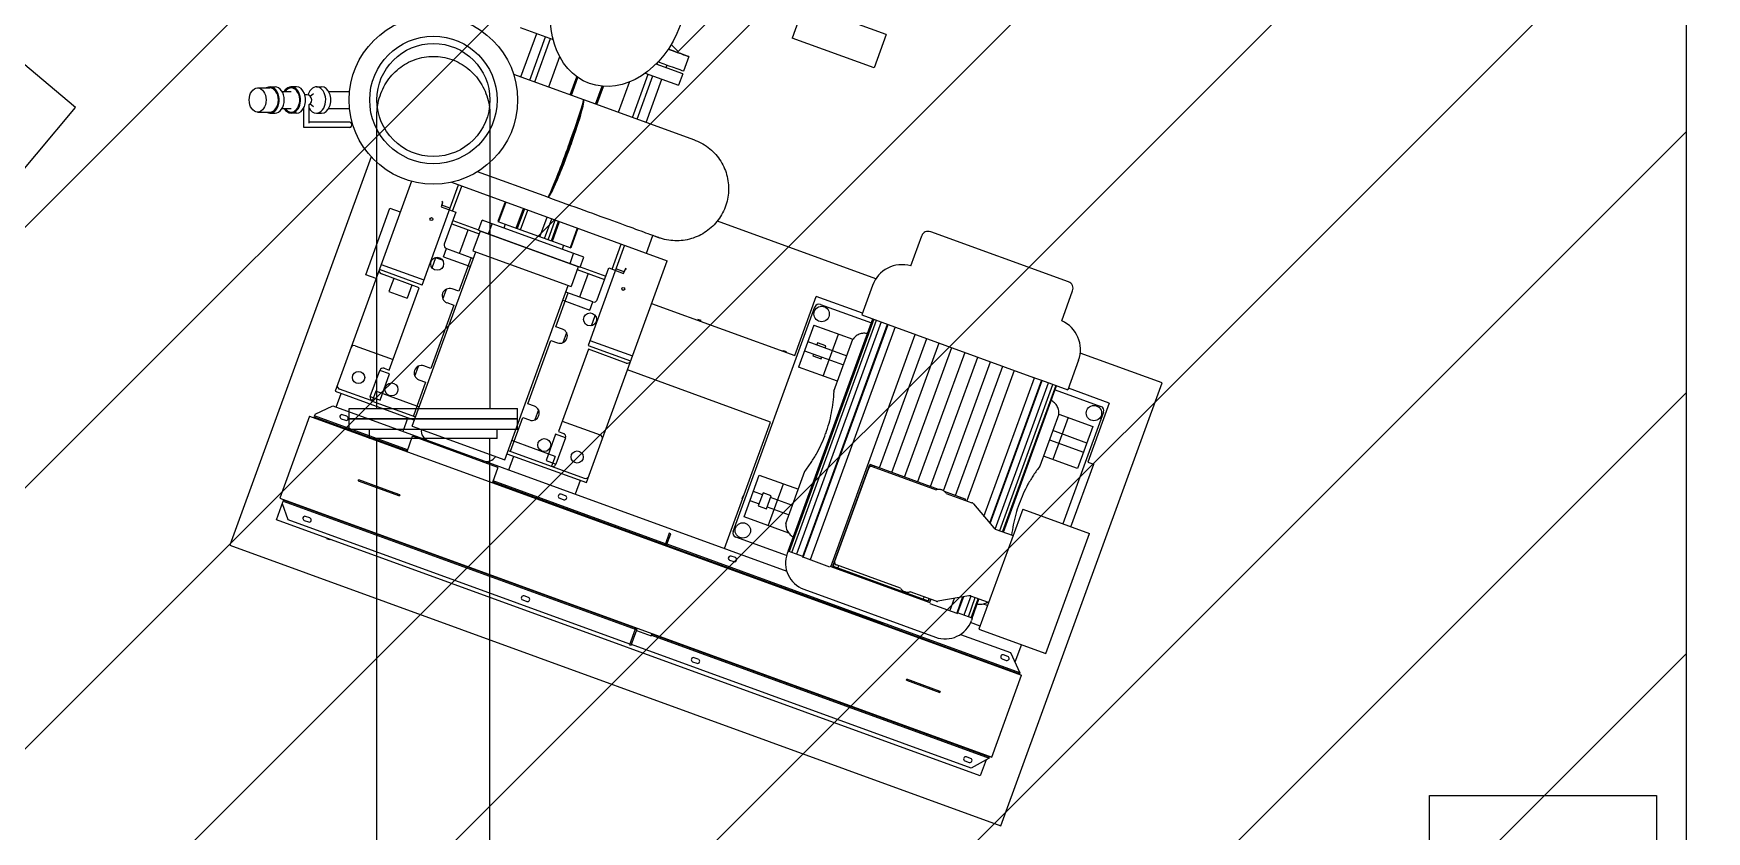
# Model space of a CAD drawing. Header units: metres. Extents: x 0 to 63075, y 0 to 44550.
# Drawn here: x 60035 to 60754, y 36897 to 37241 of the extents above; entities that cross this region are included whole.
import ezdxf

# ---------------------------------------------------------------- set-up
doc = ezdxf.new("R2010")
doc.units = ezdxf.units.M
doc.header["$LTSCALE"] = 75
for name, color, linetype in [('AI-Hatch mob', 7, 'Continuous'), ('GSB', 7, 'Continuous'), ('ML6', 1, 'Continuous'), ('SDM', 7, 'Continuous'), ('SL1', 8, 'Continuous')]:
    doc.layers.add(name, color=color, linetype=linetype)

# ---------------------------------------------------------------- blocks, each defined once
blk = doc.blocks.new('A$C6bae614f')
at = {"layer": 'SL1'}
for p, q in [((414066.4, 22599.1), (412948, 23537.6)), ((415927.4, 22894.9), (415789.5, 22756.9)), ((415791.8, 22759.4), (415927.3, 22894.9)), ((416153.3, 22893.5), (416118.4, 22797.7)), ((416388.2, 22808), (416153.3, 22893.5)), ((415339.3, 22827.9), (415434.3, 22793.3)), ((415341.9, 22686.8), (415387, 22810.6)), ((415367.5, 22677.5), (415412.5, 22801.3)), ((415381.2, 22672.4), (415426.3, 22796.2)), ((415772, 22779.3), (415791.8, 22759.4)), ((416353.3, 22712.2), (416118.4, 22797.7)), ((416388.2, 22808), (416353.3, 22712.2)), ((415421.3, 22657.8), (415452.9, 22744.6)), ((415805.1, 22695.6), (415728.7, 22723.4)), ((415731.8, 22722.3), (415734.4, 22729.4)), ((415757.4, 22713), (415760.2, 22720.7)), ((415791.8, 22759.4), (415789.3, 22756.9)), ((415822.8, 22744.7), (415807.7, 22703.4)), ((415320.8, 22694.4), (415521.1, 22621.5)), ((415320.8, 22694.4), (415521.1, 22621.5)), ((415483, 22635.4), (415501.9, 22687.1)), ((415486.5, 22634.1), (415504.9, 22684.9)), ((415620.9, 22585.2), (415652.5, 22671.9)), ((415661, 22570.6), (415706.1, 22694.4)), ((415674.8, 22565.6), (415719.9, 22689.4)), ((415698.1, 22697.3), (415793.1, 22662.7)), ((415700.4, 22556.3), (415745.4, 22680.1)), ((415805.1, 22695.6), (415793.1, 22662.7)), ((414587.7, 22654.9), (414622.9, 22654.9)), ((414622.9, 22658.1), (414637.6, 22658.1)), ((414657.9, 22644.5), (414684, 22644.5)), ((414698.7, 22658.1), (414684, 22658.1)), ((414738.5, 22630.9), (414747.3, 22639.4)), ((414756.2, 22658.1), (414770.9, 22658.1)), ((414791.3, 22644.5), (414851, 22644.5)), ((415521.1, 22621.5), (415838.6, 22506)), ((415555.8, 22608.9), (415574.3, 22659.7)), ((415559.2, 22607.6), (415578.1, 22659.4)), ((412112.2, 20270.4), (414066.4, 22599.1)), ((414587.7, 22585.8), (414622.9, 22585.8)), ((414622.9, 22582.7), (414637.6, 22582.7)), ((414657.9, 22596.3), (414684, 22596.3)), ((414698.7, 22582.7), (414684, 22582.7)), ((414720, 22541.4), (414720, 22598)), ((414735, 22554.2), (414735, 22607.1)), ((414738.5, 22609.8), (414747.3, 22601.4)), ((414756.2, 22582.7), (414770.9, 22582.7)), ((414791.3, 22596.3), (414851, 22596.3)), ((414929.2, 21736.6), (414929.2, 22576.6)), ((415253, 22576.6), (415253, 21736.6)), ((414735, 22541.4), (414720, 22541.4)), ((414852.2, 22556.4), (414735, 22556.4)), ((414735, 22541.4), (414735, 22543.5)), ((414852.2, 22541.4), (414735, 22541.4)), ((415838.6, 22506), (415838.6, 22506)), ((414913.3, 22457.3), (414508.4, 21344.9)), ((415028.3, 22387.4), (414809.4, 21786.1)), ((415142.7, 22384.7), (415760.6, 22159.7)), ((415419.2, 22341.5), (415217.6, 22414.9)), ((415058.5, 22090.2), (415163, 22377.3)), ((415146.2, 22302), (415172.4, 22373.9)), ((414897.3, 22119.6), (414966.8, 22310.4)), ((414966.8, 22310.4), (414996.4, 22299.6)), ((415117.3, 22325.3), (415113.2, 22314)), ((415113.2, 22314), (415155.6, 22298.6)), ((415115, 22318.7), (415118.4, 22328.1)), ((415138.5, 22310.1), (415115, 22318.7)), ((415118.4, 22328.1), (415115.4, 22329.2)), ((415115.4, 22329.2), (415117.3, 22325.3)), ((415155.6, 22298.6), (415122.4, 22207.4)), ((415296.5, 22328.7), (415276, 22272.3)), ((415298.3, 22328), (415277.8, 22271.7)), ((415328.4, 22253.2), (415348.9, 22309.6)), ((415351.7, 22308.6), (415331.1, 22252.2)), ((415340.6, 22248.8), (415361.2, 22305.2)), ((415396.2, 22228.6), (415416.7, 22284.9)), ((415143.6, 22265.7), (415222.1, 22237.1)), ((415147.1, 22275.1), (415220.4, 22248.4)), ((415166, 22180.9), (415190.6, 22248.6)), ((415224.8, 22244.7), (415204.3, 22188.3)), ((415220.1, 22247.7), (415230.4, 22275.9)), ((415220.1, 22247.7), (415511.4, 22141.7)), ((415505.8, 22142.4), (415224.8, 22244.7)), ((415521.7, 22169.9), (415230.4, 22275.9)), ((415249.2, 22237.2), (415259.4, 22265.4)), ((415276, 22272.3), (415328.4, 22253.2)), ((415296.7, 22264.8), (415292.5, 22253.3)), ((415331.1, 22252.2), (415328.4, 22253.2)), ((415328.4, 22253.2), (415331.1, 22252.2)), ((415331.1, 22252.2), (415429.3, 22216.5)), ((415409.3, 22223.8), (415429.9, 22280.1)), ((415419.8, 22220), (415440.3, 22276.3)), ((415429.3, 22216.5), (415449.8, 22272.9)), ((415432, 22215.5), (415452.5, 22271.9)), ((415503.2, 22253.5), (415482.6, 22197.1)), ((415505, 22252.8), (415484.4, 22196.4)), ((416358.3, 22108.2), (415904.4, 22273.4)), ((416910, 22099.2), (416515.4, 22242.9)), ((415119.9, 22171.1), (415128.4, 22194.6)), ((415128.4, 22194.6), (415205.5, 22166.5)), ((415204.3, 22188.3), (415485.3, 22086)), ((415282.2, 22225.1), (415281.8, 22223.9)), ((415432, 22215.5), (415429.3, 22216.5)), ((415432, 22215.5), (415484.4, 22196.4)), ((415463.7, 22204), (415459.6, 22192.5)), ((415638.5, 22204.2), (415534, 21917.1)), ((415602.9, 22135.7), (415629.1, 22207.6)), ((415701.4, 22181.3), (415719.9, 22232)), ((415736.7, 22225.9), (415719.9, 22232)), ((416458.4, 22145), (416489.7, 22231)), ((414941.6, 22149.2), (415063.8, 22104.8)), ((415030.5, 21685.9), (415212.3, 22185.4)), ((415087.2, 22139.7), (415097.9, 22169.2)), ((415117.3, 22161.4), (415097.6, 22168.5)), ((415103.7, 22169.5), (415102.7, 22166.7)), ((415119.9, 22171.1), (415196.9, 22143.1)), ((415198.9, 22168.9), (415163.7, 22072.2)), ((415449.3, 22164.3), (415448.9, 22163.1)), ((415482.4, 22152.3), (415492.6, 22180.5)), ((415505.8, 22142.4), (415485.3, 22086)), ((415511.4, 22141.7), (415521.7, 22169.9)), ((415511.7, 22142.4), (415585, 22115.7)), ((415529.2, 21524), (415760.6, 22159.7)), ((414926.9, 22108.8), (414897.3, 22119.6)), ((415058.5, 22090.2), (414936.3, 22134.7)), ((415050.4, 22082.5), (414942.3, 22121.9)), ((414977.5, 22109), (414963.9, 22071.5)), ((415503.1, 22134.8), (415581.5, 22106.3)), ((415534.6, 22123.4), (415509.9, 22055.7)), ((415560.3, 22048), (415593.5, 22139.2)), ((415593.5, 22139.2), (415636, 22123.7)), ((415637.6, 22128.4), (415614, 22137)), ((415636, 22123.7), (415640.1, 22135)), ((415641, 22137.8), (415637.6, 22128.4)), ((415640.1, 22135), (415644, 22136.8)), ((415644, 22136.8), (415641, 22137.8)), ((414963.9, 22071.5), (415015.6, 22052.6)), ((414964.5, 21846.7), (415050.4, 22082.5)), ((415029.3, 22090.2), (415015.6, 22052.6)), ((415118.4, 22050.1), (415128.8, 22078.7)), ((415163.7, 22072.2), (415144.4, 22079.2)), ((415295.5, 21589.4), (415477.3, 22088.9)), ((415441.8, 21970.9), (415477, 22067.7)), ((415461.9, 22046.6), (415539, 22018.5)), ((415547.5, 22042), (415470.5, 22070.1)), ((416126.3, 21888.3), (416187.9, 22057.4)), ((416319.7, 22009.4), (416187.9, 22057.4)), ((416348.8, 22089.3), (416318, 22004.7)), ((416890.7, 21987.6), (416922, 22073.6)), ((415149.3, 22032.7), (415083.3, 21851.3)), ((415130, 22039.7), (415149.3, 22032.7)), ((415539, 22018.5), (415547.5, 22042)), ((415543.8, 21973.5), (415554.6, 22002.9)), ((415716.2, 22037.6), (416126.3, 21888.3)), ((415949.7, 21384), (416183.8, 22027.3)), ((416200.1, 22034.9), (416345.8, 21981.8)), ((416318, 22004.7), (416393.3, 21977.4)), ((415461.1, 21963.9), (415441.8, 21970.9)), ((415472.7, 21953.5), (415462.3, 21924.9)), ((415848.9, 21991.5), (415848.2, 21989.5)), ((415857.8, 21988.3), (415848.9, 21991.5)), ((415857.1, 21986.3), (415857.8, 21988.3)), ((416107.6, 21327.4), (416349.9, 21993.1)), ((416352.6, 21992.2), (416110.2, 21326.4)), ((416118.2, 21323.5), (416360.5, 21989.3)), ((416373.5, 21984.5), (416131.2, 21318.8)), ((416180.9, 21975.4), (416137.1, 21855.1)), ((416149, 21312.3), (416391.3, 21978.1)), ((416150.5, 21310.1), (416393.4, 21977.3)), ((416413.3, 21970.1), (416170.4, 21302.9)), ((416180.9, 21975.4), (416292.7, 21934.7)), ((416207.3, 21829.5), (416251.1, 21949.8)), ((416229.1, 21283.1), (416471.4, 21948.9)), ((416393.4, 21977.3), (416393.3, 21977.4)), ((416393.4, 21977.3), (416809.9, 21825.7)), ((414867.4, 21916.1), (414975.5, 21876.7)), ((415361.4, 21750.1), (415427.4, 21931.4)), ((415427.4, 21931.4), (415446.7, 21924.4)), ((415535.2, 21906), (415449.4, 21670.2)), ((415534, 21917.1), (415656.1, 21872.7)), ((415643.3, 21866.7), (415535.2, 21906)), ((415539.3, 21931.7), (415661.4, 21887.2)), ((416092.8, 21902.7), (416092, 21900.8)), ((416092.8, 21902.7), (416101.7, 21899.5)), ((416154.2, 21902.1), (416266.1, 21861.4)), ((416163.8, 21928.4), (416275.6, 21887.7)), ((416191.7, 21924.6), (416189.6, 21919)), ((416215.2, 21916.1), (416191.7, 21924.6)), ((416213.1, 21910.4), (416215.2, 21916.1)), ((416238.5, 21785.7), (416292.9, 21935)), ((416369.2, 21566.1), (416504.2, 21937)), ((416404.3, 21553.3), (416539.3, 21924.2)), ((416440.8, 21540), (416575.8, 21910.9)), ((414950.4, 21851.8), (414964.5, 21846.7)), ((415038, 21829.3), (415048.4, 21857.8)), ((415083.3, 21851.3), (415064, 21858.3)), ((416101, 21897.5), (416101.7, 21899.5)), ((416249, 21814.4), (416137.1, 21855.1)), ((416180.1, 21892.7), (416178, 21887)), ((416178, 21887), (416201.5, 21878.5)), ((416201.5, 21878.5), (416203.6, 21884.1)), ((416613.1, 21897.3), (416478.1, 21526.5)), ((416515.3, 21512.9), (416650.3, 21883.8)), ((416552.2, 21500.6), (416686.8, 21870.5)), ((416586.9, 21486.9), (416721.9, 21857.7)), ((416938.9, 21874.5), (416908.1, 21789.9)), ((417178.4, 21809.7), (416943.7, 21895.1)), ((414910.2, 21770.6), (414937.6, 21845.8)), ((414965.8, 21835.6), (414937.6, 21845.8)), ((414938.4, 21760.4), (414965.8, 21835.6)), ((415068.9, 21811.9), (415033.7, 21715.1)), ((415049.6, 21818.9), (415068.9, 21811.9)), ((416056.9, 21697.5), (415646.7, 21846.8)), ((416754.7, 21845.8), (416618.6, 21471.8)), ((416668.1, 21427.2), (416812.8, 21824.6)), ((416832.7, 21817.4), (416683.9, 21408.4)), ((416685.5, 21406.5), (416834.8, 21816.6)), ((416700.1, 21391.2), (416852.6, 21810.1)), ((416713.1, 21386.5), (416865.6, 21805.4)), ((416716.6, 20541.1), (417178.4, 21809.7)), ((416812.8, 21824.6), (416809.9, 21825.7)), ((416812.8, 21824.6), (416832.7, 21817.4)), ((416832.8, 21817.3), (416832.7, 21817.4)), ((416832.8, 21817.3), (416908.1, 21789.9)), ((414809.4, 21786.1), (415036.8, 21703.3)), ((414812.5, 21740.3), (414826.8, 21779.7)), ((414913.1, 21759), (414822.3, 21792)), ((414910.2, 21770.6), (414938.4, 21760.4)), ((414913.1, 21759), (414916.2, 21757.8)), ((414926.5, 21786), (414916.2, 21757.8)), ((414916.2, 21757.8), (415040.3, 21712.7)), ((415043.9, 21743.3), (414926.5, 21786)), ((416873.5, 21802.5), (416721, 21383.6)), ((416723.7, 21382.6), (416876.2, 21801.6)), ((416872.1, 21790.3), (417003.2, 21742.6)), ((417027, 21752), (416909.8, 21794.6)), ((414736.6, 21714.7), (414651.1, 21479.7)), ((414736.6, 21714.7), (416775.7, 20972.4)), ((414752, 21720.3), (414749, 21712.3)), ((414749, 21712.3), (415016.2, 21615)), ((415017.2, 21617.8), (414750.1, 21715.1)), ((414752, 21720.3), (414802.6, 21743.9)), ((414802.6, 21743.9), (416103, 21270.5)), ((414843.4, 21714.1), (414831.2, 21718.6)), ((414849.8, 21736.6), (415332.4, 21736.6)), ((414849.8, 21676.2), (414849.8, 21736.6)), ((415017.6, 21710.3), (415003.2, 21670.8)), ((415050.5, 21740.9), (415043.9, 21743.3)), ((415311.8, 21613.8), (415347.1, 21710.6)), ((415332.4, 21676.1), (415332.4, 21736.6)), ((415347.1, 21710.6), (415366.3, 21703.6)), ((415380.7, 21743.1), (415361.4, 21750.1)), ((415392.3, 21732.7), (415381.9, 21704.1)), ((416882.5, 21720.4), (416828.2, 21571)), ((416909.2, 21710.3), (416865.4, 21590)), ((416882.4, 21720), (416979.6, 21684.6)), ((417010.8, 21726.3), (416894.2, 21406)), ((417027, 21752), (416965.5, 21582.8)), ((414795.3, 21693.3), (414796, 21695.2)), ((414827, 21707.3), (414839.3, 21702.8)), ((414849.8, 21706.4), (415332.4, 21706.4)), ((415091.1, 21706.4), (414849.8, 21706.4)), ((415091.1, 21676.2), (414849.8, 21676.2)), ((414908.5, 21650.8), (414908.5, 21676.2)), ((415030.5, 21685.9), (415295.5, 21589.4)), ((415332.4, 21706.4), (415091.1, 21706.4)), ((415332.4, 21676.1), (415091.1, 21676.2)), ((415273.6, 21650.8), (415273.6, 21676.1)), ((415441.3, 21662.5), (415413.9, 21587.3)), ((415469.5, 21652.2), (415441.3, 21662.5)), ((415449.4, 21670.2), (415463.5, 21665)), ((415460.3, 21700.2), (415568.4, 21660.9)), ((415925, 21335.3), (416056.9, 21697.5)), ((416962.5, 21637.6), (416865.3, 21673)), ((416979.6, 21684.6), (416935.9, 21564.3)), ((415091.1, 21650.8), (414908.5, 21650.8)), ((414929.1, 20400.3), (414929.2, 21650.8)), ((414986.8, 21625.7), (414986.1, 21623.8)), ((415015.5, 21613.1), (415031.4, 21656.8)), ((415276.1, 21567.7), (415031.4, 21656.8)), ((415273.6, 21650.8), (415091.1, 21650.8)), ((415253, 20400.3), (415253, 21650.8)), ((415305.2, 21616.2), (415523.3, 21536.9)), ((415439.5, 21599.3), (415315.5, 21644.4)), ((415469.5, 21652.2), (415442.1, 21577)), ((416855.7, 21646.7), (416953, 21611.3)), ((415276.1, 21567.7), (415260.2, 21524.1)), ((415301.8, 21606.8), (415529.2, 21524)), ((415306.7, 21560.3), (415321.1, 21599.8)), ((415413.9, 21587.3), (415442.1, 21577)), ((415439.5, 21599.3), (415429.3, 21571.1)), ((416235, 21285.1), (416341, 21576.4)), ((416240.8, 21298.6), (416337.9, 21565.4)), ((416342.2, 21575.9), (416339.2, 21567.7)), ((416342.2, 21575.9), (416341, 21576.4)), ((416538.2, 21504.6), (416342.2, 21575.9)), ((416348.2, 21570.2), (416531.4, 21503.5)), ((416354.8, 21567.8), (416355.9, 21571)), ((416935.9, 21564.3), (416838.6, 21599.7)), ((416917.2, 21397.7), (416982.4, 21576.7)), ((416965.5, 21582.8), (416982.4, 21576.7)), ((414876.1, 21529.3), (414877.1, 21532.1)), ((414876.1, 21529.3), (414993.6, 21486.5)), ((414968.4, 21498.9), (414877.1, 21532.1)), ((415260.9, 21526), (415754.5, 21346.3)), ((415755.5, 21349.1), (415261.9, 21528.8)), ((415511.8, 21530.4), (415497.5, 21490.9)), ((415980.8, 21425.7), (416024.6, 21545.9)), ((416024.6, 21545.9), (416136.4, 21505.2)), ((416050.1, 21400.4), (416093.9, 21520.7)), ((416100.7, 21407.1), (416155.1, 21556.5)), ((414641.8, 21417.7), (414661.1, 21470.8)), ((414651.1, 21479.7), (416690.2, 20737.5)), ((414662.2, 21473.6), (414661.1, 21470.8)), ((414661.1, 21470.8), (415668.9, 21103.9)), ((414662.2, 21473.6), (414662.9, 21475.5)), ((415670, 21106.7), (414662.2, 21473.6)), ((414994.6, 21489.3), (414968.4, 21498.9)), ((414994.6, 21489.3), (414993.6, 21486.5)), ((415289.6, 21513.4), (415290.3, 21515.2)), ((415452.9, 21479.5), (415465.1, 21475)), ((415469.2, 21486.3), (415457, 21490.8)), ((415977.9, 21486.6), (415974.5, 21477.2)), ((415974.5, 21477.2), (415976.4, 21476.5)), ((415979.9, 21485.9), (415977.9, 21486.6)), ((415997.9, 21472.6), (416023.8, 21463.2)), ((416033.3, 21489.5), (416007.5, 21498.9)), ((416035.4, 21495.2), (416021.7, 21457.6)), ((416058.9, 21486.6), (416035.4, 21495.2)), ((416045.2, 21449), (416058.9, 21486.6)), ((416119.3, 21458.2), (416056.8, 21481)), ((416613.9, 21477), (416555.1, 21498.4)), ((416559.6, 21493.3), (416633.6, 21466.3)), ((416600.2, 21482), (416599.1, 21478.9)), ((416613.9, 21477), (416612.8, 21473.9)), ((416615.1, 21476.6), (416613.9, 21477)), ((416614, 21473.5), (416615.1, 21476.6)), ((414675.3, 21417.7), (414658.6, 21463.7)), ((414737.3, 21422.8), (414725.1, 21427.3)), ((415481.1, 21445.8), (415480.4, 21443.9)), ((416109.1, 21378.9), (415980.8, 21425.7)), ((416021.7, 21457.6), (416045.2, 21449)), ((416047.2, 21454.7), (416109.7, 21431.9)), ((416637.8, 21463.4), (416695.9, 21394.2)), ((416778.9, 21448), (416653.7, 21104.1)), ((416778.9, 21448), (416970.3, 21378.3)), ((416657.4, 20684), (414641.8, 21417.7)), ((415653.6, 21061.6), (414675.3, 21417.7)), ((414721, 21416), (414733.2, 21411.5)), ((415766.5, 21379.2), (415754.5, 21346.3)), ((415759.2, 21344.6), (415771.2, 21377.4)), ((415771.2, 21377.4), (415766.5, 21379.2)), ((416700.1, 21391.2), (416751.4, 21372.5)), ((416845.1, 21034.4), (416970.3, 21378.3)), ((414508.4, 21344.9), (416716.6, 20541.1)), ((414786.2, 21365.1), (414785.5, 21363.1)), ((414794.9, 21359.7), (414785.5, 21363.1)), ((414794.9, 21359.7), (414795.6, 21361.7)), ((415759.2, 21344.6), (415754.5, 21346.3)), ((415762.6, 21354), (415757.9, 21355.7)), ((415759.2, 21344.6), (416291.8, 21150.7)), ((416770.9, 20979.5), (415760.2, 21347.4)), ((416102.4, 21314.9), (415957.3, 21367.7)), ((416106.8, 21327.6), (416104.4, 21321)), ((416149, 21312.3), (416106.8, 21327.6)), ((415907.9, 21288.3), (415908.6, 21290.2)), ((415939.6, 21302.3), (415951.8, 21297.8)), ((415956, 21309.1), (415943.7, 21313.6)), ((416148.5, 21310.9), (416150.5, 21310.1)), ((416227, 21282.3), (416150.5, 21310.1)), ((416513.9, 21179.5), (416227.5, 21283.7)), ((416235, 21285.1), (416236.2, 21284.6)), ((416240.3, 21295.9), (416236.2, 21284.6)), ((416236.2, 21284.6), (416507.9, 21185.7)), ((416428.8, 21221.6), (416245.6, 21288.3)), ((416249.9, 21279.6), (416252.1, 21285.9)), ((416263.2, 21274.8), (416261.9, 21271.2)), ((416298.2, 21262), (416296.9, 21258.4)), ((416333.4, 21245.1), (416334.8, 21248.7)), ((416370.7, 21231.6), (416372, 21235.2)), ((415346.8, 21188.2), (415359.1, 21183.7)), ((415363.2, 21195), (415350.9, 21199.5)), ((416099.4, 21220.7), (416098.7, 21218.9)), ((416152.2, 21218.5), (416529.7, 21081.1)), ((416408, 21218), (416409.3, 21221.6)), ((416444.5, 21204.7), (416445.8, 21208.3)), ((416530.9, 21184.4), (416457, 21211.3)), ((416480.8, 21195.6), (416479.5, 21192)), ((416496.5, 21197), (416494.2, 21190.7)), ((416510.1, 21192), (416507.9, 21185.7)), ((416507.9, 21185.7), (416509.1, 21185.3)), ((416511.4, 21191.6), (416509.1, 21185.3)), ((416515.9, 21189.9), (416512.4, 21180)), ((416625.1, 21199.7), (416536.1, 21184)), ((416582.6, 21192.2), (416570, 21157.5)), ((416606.7, 21196.4), (416589.9, 21150.2)), ((416609.2, 21196.9), (416592.4, 21150.9)), ((416630.2, 21199.2), (416610.3, 21144.4)), ((416623.3, 21139.6), (416643.2, 21194.5)), ((416681.5, 21180.5), (416630.2, 21199.2)), ((416631.2, 21136.8), (416651.1, 21191.6)), ((416633.8, 21135.8), (416653.8, 21190.6)), ((416291.8, 21150.7), (416291.1, 21148.8)), ((416291.1, 21148.8), (416291.8, 21150.7)), ((416292, 21150.6), (416291.3, 21148.7)), ((416292, 21150.6), (416291.8, 21150.7)), ((416292.6, 21150.4), (416292, 21150.6)), ((416292.6, 21150.4), (416292, 21148.5)), ((416293.7, 21150), (416292.6, 21150.4)), ((416293.7, 21150), (416293, 21148.1)), ((416295.1, 21149.5), (416293.7, 21150)), ((416295.1, 21149.5), (416294.4, 21147.6)), ((416297, 21148.8), (416295.1, 21149.5)), ((416297, 21148.8), (416296.3, 21146.9)), ((416299.2, 21148), (416297, 21148.8)), ((416299.2, 21148), (416298.5, 21146.1)), ((416301.7, 21147.1), (416299.2, 21148)), ((416301.7, 21147.1), (416301, 21145.2)), ((416304.6, 21146), (416301.7, 21147.1)), ((416304.6, 21146), (416303.9, 21144.2)), ((416307.8, 21144.9), (416304.6, 21146)), ((416307.8, 21144.9), (416307.1, 21143)), ((416311.2, 21143.6), (416307.8, 21144.9)), ((416311.2, 21143.6), (416310.5, 21141.7)), ((416314.9, 21142.3), (416311.2, 21143.6)), ((416314.9, 21142.3), (416314.2, 21140.4)), ((416322.8, 21139.4), (416314.9, 21142.3)), ((416318.8, 21140.9), (416318.1, 21139)), ((416322.8, 21139.4), (416322.1, 21137.5)), ((416327, 21137.9), (416322.8, 21139.4)), ((416327, 21137.9), (416326.3, 21136)), ((416331.2, 21136.4), (416327, 21137.9)), ((416331.2, 21136.4), (416330.5, 21134.5)), ((416335.5, 21134.8), (416331.2, 21136.4)), ((416335.5, 21134.8), (416334.8, 21132.9)), ((416339.8, 21133.2), (416335.5, 21134.8)), ((416339.8, 21133.2), (416339.1, 21131.4)), ((416344, 21131.7), (416339.8, 21133.2)), ((416513.4, 21178), (416589.9, 21150.2)), ((416589.9, 21150.2), (416591.9, 21149.5)), ((416634.6, 21135.5), (416592.4, 21150.9)), ((416634.6, 21135.5), (416632.2, 21128.9)), ((416678.3, 21171.8), (416665.8, 21176.3)), ((415668.9, 21103.9), (415652.9, 21059.8)), ((415657.6, 21058), (415673.6, 21102.2)), ((415670, 21106.7), (415668.9, 21103.9)), ((415668.9, 21103.9), (415673.6, 21102.2)), ((415670, 21106.7), (415674.7, 21105)), ((415673, 21100.3), (415715.2, 21084.9)), ((415673.6, 21102.2), (415674, 21103.1)), ((415674, 21103.1), (415674.7, 21105)), ((415715.2, 21084.9), (415717, 21089.6)), ((415715.9, 21086.8), (416682.7, 20734.9)), ((416683.7, 20737.7), (415717, 21089.6)), ((416344, 21131.7), (416343.3, 21129.8)), ((416348.2, 21130.2), (416344, 21131.7)), ((416348.2, 21130.2), (416347.5, 21128.3)), ((416356.1, 21127.3), (416348.2, 21130.2)), ((416352.2, 21128.7), (416351.5, 21126.8)), ((416356.1, 21127.3), (416355.4, 21125.4)), ((416359.7, 21126), (416356.1, 21127.3)), ((416359.7, 21126), (416359.1, 21124.1)), ((416363.2, 21124.7), (416359.7, 21126)), ((416363.2, 21124.7), (416362.5, 21122.8)), ((416366.4, 21123.6), (416363.2, 21124.7)), ((416366.4, 21123.6), (416365.7, 21121.7)), ((416369.2, 21122.5), (416366.4, 21123.6)), ((416369.2, 21122.5), (416368.6, 21120.6)), ((416371.8, 21121.6), (416369.2, 21122.5)), ((416371.8, 21121.6), (416371.1, 21119.7)), ((416374, 21120.8), (416371.8, 21121.6)), ((416374, 21120.8), (416373.3, 21118.9)), ((416375.8, 21120.1), (416374, 21120.8)), ((416375.8, 21120.1), (416375.1, 21118.2)), ((416377.3, 21119.6), (416375.8, 21120.1)), ((416377.3, 21119.6), (416376.6, 21117.7)), ((416378.3, 21119.2), (416377.3, 21119.6)), ((416378.3, 21119.2), (416377.6, 21117.3)), ((416378.9, 21119), (416378.3, 21119.2)), ((416378.9, 21119), (416378.3, 21117.1)), ((416378.5, 21117), (416379.1, 21118.9)), ((416379.1, 21118.9), (416378.9, 21119)), ((416379.1, 21118.9), (416769.8, 20976.7)), ((416600.8, 21089.3), (416744, 21037.2)), ((416656.9, 21113), (416629.7, 21122.9)), ((416653.7, 21104.1), (416845.1, 21034.4)), ((415652.9, 21059.8), (415657.6, 21058)), ((416631.8, 20705.5), (415658.3, 21059.9)), ((415661.4, 21083.2), (415666.1, 21081.5)), ((416556.3, 21052.3), (416557, 21054.2)), ((416744, 21037.2), (416770.9, 20979.5)), ((416775.1, 21059.9), (416756.8, 21009.6)), ((415833.6, 21011), (415845.8, 21006.5)), ((415849.9, 21017.8), (415837.7, 21022.3)), ((416719.9, 21019.3), (416732.1, 21014.8)), ((416736.2, 21026.1), (416724, 21030.6)), ((416446, 20957.8), (416447.1, 20960.6)), ((416446, 20957.8), (416541.5, 20923)), ((416542.5, 20925.9), (416447.1, 20960.6)), ((416690.2, 20737.5), (416775.7, 20972.4)), ((416747.8, 20984.7), (416747.1, 20982.8)), ((416770.9, 20979.5), (416769.8, 20976.7)), ((416542.5, 20925.9), (416541.5, 20923)), ((416613.5, 20727.1), (416625.7, 20722.6)), ((416629.9, 20733.9), (416617.6, 20738.4)), ((416682.7, 20734.9), (416631.8, 20705.5)), ((416674.2, 20730), (416657.4, 20684)), ((416678.5, 20741.8), (416677.8, 20739.9)), ((416682.7, 20734.9), (416683.7, 20737.7)), ((417944.6, 20627.8), (418594.6, 20627.8)), ((417944.6, 19877.8), (417944.6, 20627.8)), ((418594.6, 20627.8), (418594.6, 19877.8))]:
    blk.add_line(p, q, dxfattribs=at)
for centre, radius in [((415091.1, 22620.4), 241.3), ((415091.1, 22620.4), 182.5), ((415091.1, 22620.4), 161.9), ((415091.1, 22620.4), 161.9), ((415085.3, 22279.3), 4.19), ((415101.9, 22151), 18.6), ((415635, 22079.2), 4.19), ((415539.8, 21991.6), 18.6), ((416203.1, 22007.2), 22), ((414876.9, 21825.3), 17.5), ((414970.9, 21791.1), 18.6), ((416983.1, 21723.3), 22), ((415408.8, 21631.7), 18.6), ((415502.8, 21597.5), 17.5), ((415977.4, 21387), 22)]:
    blk.add_circle(centre, radius, dxfattribs=at)
for centre, radius, start, end in [((414727.5, 22620.4), 15.2, 299.4566, 106.7039), ((416508.5, 22224.1), 20, 69.9981, 159.9981), ((415131.8, 22204), 10, 159.9981, 249.9981), ((416433.3, 22058.5), 90, 73.8232, 159.9981), ((414945.7, 22131.3), 10, 159.9981, 249.9981), ((416903.2, 22080.5), 20, 339.9981, 69.9981), ((415137.2, 22059.4), 21, 69.9981, 249.9981), ((415550.9, 22051.4), 10, 249.9981, 339.9981), ((416195.8, 22022.9), 12.7, 69.9981, 159.9981), ((415453.9, 21944.2), 21, 249.9981, 69.9981), ((416325.6, 21912.1), 39.9, 116.8241, 126.2076), ((416325.6, 21912.1), 39.9, 107.4572, 116.8407), ((416325.6, 21912.1), 39.9, 98.0904, 107.4739), ((416325.6, 21912.1), 39.9, 88.7235, 98.107), ((416325.6, 21912.1), 39.9, 79.3567, 88.7402), ((416325.6, 21912.1), 39.9, 76.994, 79.3733), ((416325.6, 21912), 40.1, 76.9971, 79.3666), ((416854.3, 21905.3), 90, 339.9981, 66.1782), ((414864, 21906.7), 10, 69.9981, 159.9981), ((416325.6, 21912.1), 39.9, 135.5578, 144.9413), ((416325.6, 21912.1), 39.9, 126.191, 135.5744), ((414947, 21842.4), 10, 69.9981, 159.9981), ((415056.8, 21838.6), 21, 69.9981, 249.9981), ((415646.7, 21876.1), 10, 249.9981, 339.9981), ((414825.7, 21801.4), 10, 159.9981, 249.9981), ((414919.6, 21767.2), 10, 159.9981, 249.9981), ((415838.4, 21801.6), 400.5, 353.2909, 357.7239), ((416842.7, 21723.9), 39.9, 60.623, 63.0023), ((416842.6, 21723.8), 40.1, 60.6296, 62.9992), ((416842.7, 21723.9), 39.9, 51.2561, 60.6396), ((414829.1, 21712.9), 6, 69.9981, 249.9981), ((414841.3, 21708.5), 6, 249.9981, 69.9981), ((415373.5, 21723.3), 21, 249.9981, 69.9981), ((415838.4, 21801.6), 400.5, 344.4285, 348.8615), ((415838.4, 21801.6), 400.5, 348.8597, 353.2927), ((416842.7, 21723.9), 39.9, 41.8892, 51.2727), ((416842.7, 21723.9), 39.9, 32.5224, 41.9059), ((416842.7, 21723.9), 39.9, 23.1555, 32.539), ((416842.7, 21723.9), 39.9, 13.7887, 23.1721), ((416842.8, 21723.8), 39.9, 4.4218, 13.8053), ((416842.8, 21723.8), 39.9, 355.0549, 4.4384), ((416998.8, 21730.6), 12.7, 339.9981, 69.9981), ((415086.3, 21672.5), 30, 172.5115, 249.9981), ((415460.1, 21655.6), 10, 339.9981, 69.9981), ((415565, 21651.5), 10, 339.9981, 69.9981), ((415838.3, 21801.5), 400.5, 335.566, 339.999), ((415838.4, 21801.6), 400.5, 339.9972, 344.4302), ((415838.3, 21801.5), 400.5, 331.1348, 335.5678), ((415244.2, 21615), 30, 249.9981, 327.4848), ((415432.7, 21580.5), 10, 249.9981, 339.9981), ((415838.3, 21801.5), 400.5, 322.2723, 326.7053), ((415838.3, 21801.5), 400.5, 326.7036, 331.1365), ((416345.4, 21562.7), 7.98, 148.7337, 160.0125), ((416345.4, 21562.7), 7.98, 137.4837, 148.7625), ((416345.4, 21562.7), 7.98, 126.2337, 137.5125), ((416345.4, 21562.7), 7.98, 114.9837, 126.2625), ((416345.4, 21562.7), 8, 92.4955, 115.0008), ((416345.4, 21562.7), 8, 69.9955, 92.5008), ((417144.9, 21326), 400.5, 142.2723, 146.7053), ((415526.7, 21546.3), 10, 249.9981, 339.9981), ((417144.9, 21326), 400.5, 151.1348, 155.5678), ((417144.9, 21326), 400.5, 146.7036, 151.1365), ((415454.9, 21485.1), 6, 69.9981, 249.9981), ((415467.1, 21480.7), 6, 249.9981, 69.9981), ((416538.7, 21479.6), 25, 97.6426, 106.876), ((416538.7, 21479.6), 25, 88.4252, 97.6585), ((416538.7, 21479.6), 25, 79.2077, 88.441), ((416538.7, 21479.6), 25, 69.9902, 79.2235), ((416538.7, 21479.6), 25, 60.7727, 70.006), ((416538.7, 21479.6), 25, 51.5553, 60.7886), ((416538.7, 21479.6), 25, 42.3378, 51.5711), ((416538.7, 21479.6), 25, 33.1203, 42.3536), ((417144.9, 21326), 400.5, 155.566, 159.999), ((414723.1, 21421.6), 6, 69.9981, 249.9981), ((414735.3, 21417.2), 6, 249.9981, 69.9981), ((416630.2, 21457), 9.95, 54.9639, 70.0324), ((416630.2, 21457), 9.95, 39.9639, 55.0324), ((417144.9, 21325.9), 400.5, 164.4285, 168.8615), ((417144.9, 21326), 400.5, 159.9972, 164.4302), ((415961.6, 21379.6), 12.7, 159.9981, 249.9981), ((416140.5, 21403.7), 39.9, 175.0549, 184.4384), ((416140.5, 21403.7), 39.9, 184.4218, 193.8053), ((416140.5, 21403.7), 39.9, 193.7887, 203.1721), ((416140.5, 21403.6), 39.9, 203.1555, 212.539), ((416140.5, 21403.6), 39.9, 212.5224, 221.9059), ((416140.5, 21403.6), 39.9, 221.8892, 231.2727), ((416703.5, 21400.5), 9.95, 219.9639, 235.0324), ((416703.5, 21400.5), 9.95, 234.9639, 250.0324), ((417144.9, 21325.9), 400.5, 168.8597, 173.106), ((417144.9, 21325.9), 400.5, 168.8597, 173.106), ((416140.5, 21403.6), 39.9, 231.2561, 240.6396), ((416140.5, 21403.6), 39.9, 240.623, 243.0023), ((416140.6, 21403.8), 40.1, 240.6296, 242.9992), ((415941.7, 21307.9), 6, 69.9977, 249.9985), ((415953.9, 21303.5), 6, 249.9977, 69.9985), ((416179.6, 21293.7), 80, 159.9981, 249.9981), ((416248.3, 21295.8), 7.98, 171.2337, 182.5125), ((416248.3, 21295.8), 7.98, 182.4837, 193.7625), ((416248.3, 21295.8), 7.98, 159.9837, 171.2625), ((416248.3, 21295.8), 7.98, 193.7337, 205.0125), ((416248.3, 21295.8), 8, 204.9955, 227.5008), ((416248.3, 21295.8), 8, 227.4955, 250.0008), ((415348.9, 21193.8), 6, 69.9981, 249.9981), ((415361.1, 21189.4), 6, 249.9981, 69.9981), ((416449.7, 21235.2), 25, 213.1203, 222.3536), ((416449.7, 21235.2), 25, 222.3378, 231.5711), ((416449.7, 21235.2), 25, 231.5553, 240.7886), ((416449.7, 21235.2), 25, 240.7727, 250.006), ((416449.7, 21235.2), 25, 249.9902, 259.2235), ((416449.7, 21235.2), 25, 259.2077, 268.441), ((416449.7, 21235.2), 25, 268.4252, 277.6585), ((416449.7, 21235.2), 25, 277.6426, 286.8759), ((416534.4, 21193.8), 9.95, 249.9639, 265.0323), ((416534.4, 21193.8), 9.95, 264.9639, 280.0324), ((416626.8, 21189.9), 9.95, 84.9639, 100.0324), ((416626.8, 21189.9), 9.95, 69.9639, 85.0324), ((416657.7, 21215.4), 39.9, 296.8241, 301.9564), ((416657.7, 21215.4), 40, 296.8268, 301.9541), ((416657.6, 21215.4), 39.9, 256.994, 259.3733), ((416657.6, 21215.6), 40.1, 256.9971, 259.3666), ((416657.6, 21215.4), 39.9, 259.3567, 268.7402), ((416657.6, 21215.4), 39.9, 268.7235, 278.107), ((416657.6, 21215.4), 39.9, 278.0904, 287.4739), ((416657.7, 21215.4), 39.9, 287.4572, 296.8407), ((416557, 21156.3), 80, 249.9981, 339.9981), ((415835.6, 21016.6), 6, 69.9981, 249.9981), ((415847.9, 21012.2), 6, 249.9981, 69.9981), ((416721.9, 21024.9), 6, 69.9981, 249.9981), ((416734.2, 21020.5), 6, 249.9981, 69.9981), ((416615.6, 20732.7), 6, 69.9981, 249.9981), ((416627.8, 20728.3), 6, 249.9981, 69.9981)]:
    blk.add_arc(centre, radius, start, end, dxfattribs=at)
for centre, major_axis, ratio in [((415621.7, 22897.8), (-83.7, -230), 0.765978), ((414587.7, 22620.4), (0, 34.5), 0.701407)]:
    blk.add_ellipse(centre, major_axis=major_axis, ratio=ratio, dxfattribs=at)
for centre, major_axis, ratio, start_param, end_param in [((415596, 22827.3), (226.7, -82.5), 0.000235, 5.544769, 7.021486), ((415581, 22786), (226.7, -82.5), 0.000235, 5.458684, 6.283185), ((414622.9, 22620.4), (0, 37.7), 0.701407, 4.712406, 6.696424), ((414622.9, 22620.4), (0, -37.7), 0.701407, 5.869946, 7.853999), ((414622.9, 22620.4), (0, 34.5), 0.701407, 4.712406, 6.283185), ((414622.9, 22620.4), (0, -34.5), 0.701407, 0, 1.570814), ((414637.6, 22620.4), (0, 37.7), 0.701407, 4.712406, 6.283185), ((414637.6, 22620.4), (0, -37.7), 0.701407, 0, 1.570814), ((414684, 22620.4), (0, 37.7), 0.701407, 3.141575, 7.159834), ((414684, 22620.4), (0, 34.5), 0.701407, 3.141575, 7.080641), ((414698.7, 22620.4), (0, 37.7), 0.701407, 3.141575, 6.283185), ((414756.2, 22620.4), (0, -37.7), 0.701407, 6.283168, 10.597937), ((414770.9, 22620.4), (0, -37.7), 0.701407, 6.283168, 9.424778), ((415470.2, 22481.5), (51, 140), 0.034544, 3.141593, 6.283185), ((415470.2, 22481.5), (-51, -140), 0.068897, 0, 3.141593), ((415470.2, 22481.5), (-51, -140), 0.051736, 0, 3.141593), ((415470.2, 22481.5), (51, 140), 0.068897, 3.141593, 6.283185), ((415470.2, 22481.5), (-51, -140), 0.034544, 0, 3.141593), ((414684, 22620.4), (0, -37.7), 0.701407, 5.406537, 6.283168), ((414684, 22620.4), (0, -34.5), 0.701407, 5.485729, 6.283168), ((414756.2, 22620.4), (0, -37.7), 0.701407, 5.348857, 6.283168), ((414852.2, 22548.9), (0, 7.5), 0.701407, 3.141575, 6.283185)]:
    blk.add_ellipse(centre, major_axis=major_axis, ratio=ratio, start_param=start_param, end_param=end_param, dxfattribs=at)
for points, knots in [([(414929.2, 22576.6), (414929.2, 22586), (414929.9, 22595.5), (414931.5, 22605.1), (414933, 22614.2), (414935.2, 22623.4), (414938.2, 22632.4), (414941.1, 22641.1), (414944.7, 22649.7), (414949.1, 22658), (414953.3, 22666), (414958.2, 22673.8), (414963.8, 22681.2), (414969.3, 22688.4), (414975.3, 22695.2), (414981.9, 22701.5), (414988.4, 22707.6), (414995.5, 22713.3), (415003, 22718.4), (415010.3, 22723.3), (415018.2, 22727.7), (415026.3, 22731.4), (415034.4, 22735.1), (415042.8, 22738), (415051.5, 22740.3), (415060, 22742.5), (415068.8, 22744.1), (415077.7, 22744.8), (415086.5, 22745.6), (415095.4, 22745.6), (415104.3, 22744.9), (415113.2, 22744.1), (415122.1, 22742.6), (415130.7, 22740.3), (415139.3, 22738.1), (415147.8, 22735.1), (415155.9, 22731.4), (415164, 22727.7), (415171.9, 22723.3), (415179.2, 22718.4), (415186.7, 22713.3), (415193.8, 22707.7), (415200.3, 22701.5), (415206.9, 22695.2), (415213, 22688.4), (415218.4, 22681.2), (415224, 22673.8), (415228.9, 22666.1), (415233.1, 22658), (415237.5, 22649.7), (415241.1, 22641.1), (415244, 22632.4), (415247, 22623.4), (415249.3, 22614.2), (415250.8, 22605.1), (415252.3, 22595.5), (415253, 22586), (415253, 22576.6)], [0.5, 0.5, 0.5, 0.5, 0.5295328, 0.5295328, 0.5295328, 0.5579299, 0.5579299, 0.5579299, 0.5853538, 0.5853538, 0.5853538, 0.6119567, 0.6119567, 0.6119567, 0.6378835, 0.6378835, 0.6378835, 0.6632732, 0.6632732, 0.6632732, 0.688262, 0.688262, 0.688262, 0.7129854, 0.7129854, 0.7129854, 0.7375769, 0.7375769, 0.7375769, 0.7621521, 0.7621521, 0.7621521, 0.7869213, 0.7869213, 0.7869213, 0.8116904, 0.8116904, 0.8116904, 0.8366822, 0.8366822, 0.8366822, 0.8620761, 0.8620761, 0.8620761, 0.8880083, 0.8880083, 0.8880083, 0.914618, 0.914618, 0.914618, 0.94205, 0.94205, 0.94205, 0.9704565, 0.9704565, 0.9704565, 1, 1, 1, 1]), ([(415838.6, 22506), (415838.6, 22506), (415838.6, 22506), (415838.6, 22506), (415838.6, 22506), (415838.6, 22506), (415838.6, 22506), (415838.6, 22506), (415838.6, 22506), (415838.6, 22505.9), (415839.5, 22505.6), (415840.9, 22505.1), (415842, 22504.7), (415843.8, 22504), (415845.5, 22503.2), (415847.3, 22502.5), (415852.6, 22500.1), (415857.8, 22497.5), (415862.9, 22494.6), (415876.7, 22486.5), (415889.4, 22475.9), (415900, 22463.8), (415910.4, 22451.9), (415918.9, 22438.1), (415925.1, 22423.5), (415931.2, 22408.9), (415935, 22393.2), (415936.2, 22377.4), (415937.4, 22361.6), (415936.1, 22345.4), (415932.3, 22330.1), (415928.5, 22314.7), (415922.1, 22299.8), (415913.6, 22286.4), (415905.2, 22273), (415894.5, 22260.8), (415882.2, 22250.8), (415870, 22240.8), (415856, 22232.6), (415841.2, 22226.9), (415826.4, 22221.2), (415810.6, 22217.9), (415794.8, 22217.1), (415779, 22216.4), (415762.8, 22218.2), (415747.6, 22222.4), (415745.7, 22223), (415743.8, 22223.5), (415742, 22224.1), (415740.6, 22224.6), (415739.2, 22225), (415737.8, 22225.5), (415737.5, 22225.6), (415737.3, 22225.7), (415737, 22225.8), (415737, 22225.8), (415736.9, 22225.8), (415736.9, 22225.9), (415736.8, 22225.9), (415736.8, 22225.9), (415736.8, 22225.9), (415736.7, 22225.9), (415736.7, 22225.9), (415736.7, 22225.9), (415736.3, 22226.1), (415736.7, 22225.9), (415736.6, 22225.9), (415736.6, 22226), (415736.6, 22226), (415736.5, 22226), (415736.3, 22226.1), (415736, 22226.2), (415735.6, 22226.3), (415734.3, 22226.8), (415731.8, 22227.7), (415728.1, 22229.1), (415719.9, 22232), (415705.7, 22237.2), (415686.5, 22244.2), (415667.6, 22251.1), (415643.4, 22259.9), (415615.8, 22269.9), (415588.1, 22280), (415556.3, 22291.6), (415522.7, 22303.8), (415489.8, 22315.8), (415454.5, 22328.6), (415419.2, 22341.5)], [0.541646, 0.541646, 0.541646, 0.541646, 0.54252, 0.54252, 0.54252, 0.542701, 0.542701, 0.542701, 0.542884, 0.542884, 0.542884, 0.54643, 0.54643, 0.54643, 0.552232, 0.552232, 0.552232, 0.569666, 0.569666, 0.569666, 0.617875, 0.617875, 0.617875, 0.665324, 0.665324, 0.665324, 0.712803, 0.712803, 0.712803, 0.760281, 0.760281, 0.760281, 0.807763, 0.807763, 0.807763, 0.855244, 0.855244, 0.855244, 0.902704, 0.902704, 0.902704, 0.950182, 0.950182, 0.950182, 0.99766, 0.99766, 0.99766, 1.00352, 1.00352, 1.00352, 1.007915, 1.007915, 1.007915, 1.008739, 1.008739, 1.008739, 1.00892, 1.00892, 1.00892, 1.009011, 1.009011, 1.009011, 1.009107, 1.009107, 1.009107, 1.015053, 1.015053, 1.015053, 1.020855, 1.020855, 1.020855, 1.038263, 1.038263, 1.038263, 1.090611, 1.090611, 1.090611, 1.207861, 1.207861, 1.207861, 1.323426, 1.323426, 1.323426, 1.439046, 1.439046, 1.439046, 1.552012, 1.552012, 1.552012, 1.552012]), ([(418836.9, 20698.7), (418834.9, 20628.9), (418824.6, 20559.6), (418806.6, 20493.4), (418786.3, 20419), (418756.2, 20348.8), (418718.1, 20286.2), (418679.6, 20222.7), (418632.9, 20167), (418581, 20121.5), (418528.5, 20075.5), (418470.6, 20039.9), (418410.3, 20015.6), (418399.2, 20011.2), (418388.2, 20007.2), (418377, 20003.5)], [4.745196, 4.745196, 4.745196, 4.745196, 5.017563, 5.017563, 5.017563, 5.323796, 5.323796, 5.323796, 5.634211, 5.634211, 5.634211, 5.948371, 5.948371, 5.948371, 6.005702, 6.005702, 6.005702, 6.005702]), ([(419160.8, 20698.7), (419158.7, 20597.2), (419143.8, 20496.1), (419116.5, 20399.1), (419087, 20294.1), (419042.9, 20194), (418985.9, 20103.4), (418928.9, 20012.8), (418858.9, 19931.7), (418778.7, 19864.5), (418698.6, 19797.2), (418608.2, 19743.9), (418512.1, 19707.8), (418473.2, 19693.2), (418433.3, 19681.4), (418392.9, 19672.6)], [4.736424, 4.736424, 4.736424, 4.736424, 5.026548, 5.026548, 5.026548, 5.340708, 5.340708, 5.340708, 5.654867, 5.654867, 5.654867, 5.969026, 5.969026, 5.969026, 6.096156, 6.096156, 6.096156, 6.096156])]:
    blk.add_open_spline(points, degree=3, knots=knots, dxfattribs=at)
blk = doc.blocks.new('zw$15D4')
at = {"layer": 'ML6', "xscale": 0.2502808837766805, "yscale": 0.2502808837766805, "zscale": 0.2502808837766805}
blk.add_blockref('A$C6bae614f', (-85544.7, -3177.3), dxfattribs=at)

msp = doc.modelspace()

# ---------------------------------------------------------------- hatches: boundary and pattern name
at = {"layer": 'AI-Hatch mob'}
h = msp.add_hatch(dxfattribs=at)
h.set_pattern_fill('ANSI31', color=256, scale=25)
h.set_pattern_definition([(45, (-4687.55, -59.206), (-56.1266, 56.1266), [])])
h.paths.add_polyline_path([(60745.61, 38156.14), (59935.7, 38156.14), (59935.7, 36564.59), (60745.61, 36564.59)])

# ---------------------------------------------------------------- linework, layer by layer
at = {"layer": 'SDM'}
msp.add_lwpolyline([(59935.7, 38156.14), (60745.61, 38156.14), (60745.61, 36564.59), (59935.7, 36564.59)], close=True, dxfattribs=at)

# ---------------------------------------------------------------- block references
at = {"layer": 'GSB', "xscale": 0.6000000000000068, "yscale": 0.6000000000000068, "zscale": 0.6000000000000068}
msp.add_blockref('zw$15D4', (49200, 35721.63), dxfattribs=at)

doc.saveas('drawing.dxf')
